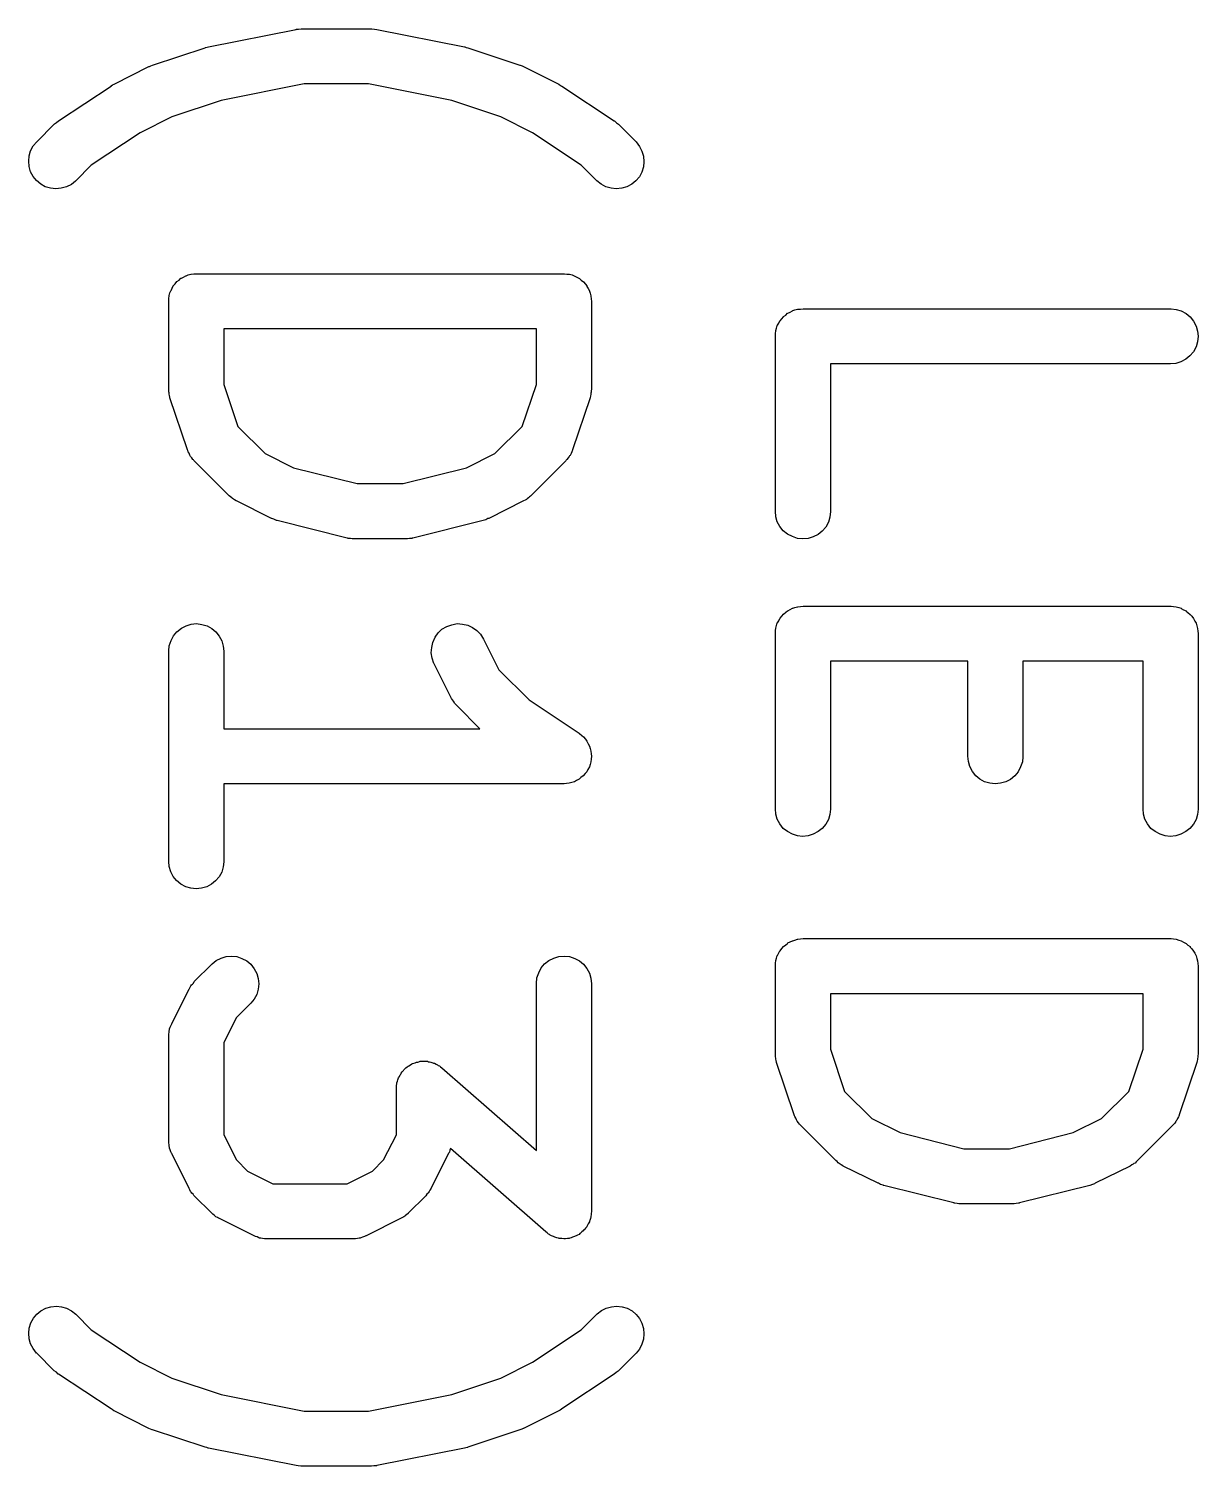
# Model space of a CAD drawing. Extents: x 100 to 142.1, y -108.7 to -91.2.
# Drawn here: x 109.267 to 112.448, y -104.706 to -100.794 of the extents above; entities that cross this region are included whole.
import ezdxf

# ---------------------------------------------------------------- set-up
doc = ezdxf.new("R2010")
doc.units = 0
doc.header["$MEASUREMENT"] = 0
doc.layers.add('BLACK', color=7, linetype='CONTINUOUS')

msp = doc.modelspace()

# ---------------------------------------------------------------- linework, layer by layer
at = {"layer": 'BLACK', "linetype": 'CONTINUOUS'}
for p, q in [((109.756, -100.843), (109.994, -100.796)), ((109.994, -100.796), (109.994, -100.795)), ((109.994, -100.795), (109.994, -100.795)), ((109.994, -100.795), (109.994, -100.795)), ((109.994, -100.795), (109.995, -100.795)), ((109.995, -100.795), (110.001, -100.795)), ((110.001, -100.795), (110.008, -100.794)), ((110.008, -100.794), (110.199, -100.794)), ((110.199, -100.794), (110.199, -100.794)), ((110.199, -100.794), (110.199, -100.794)), ((110.199, -100.794), (110.2, -100.794)), ((110.199, -100.794), (110.199, -100.794)), ((110.2, -100.794), (110.207, -100.795)), ((110.207, -100.795), (110.214, -100.796)), ((110.214, -100.796), (110.452, -100.843)), ((109.604, -100.893), (109.747, -100.846)), ((109.747, -100.846), (109.748, -100.845)), ((109.748, -100.845), (109.752, -100.844)), ((109.752, -100.844), (109.756, -100.843)), ((110.452, -100.843), (110.453, -100.843)), ((110.453, -100.843), (110.457, -100.845)), ((110.457, -100.845), (110.461, -100.846)), ((110.461, -100.846), (110.603, -100.893)), ((109.499, -100.945), (109.594, -100.897)), ((109.594, -100.897), (109.595, -100.897)), ((109.595, -100.897), (109.599, -100.895)), ((109.599, -100.895), (109.604, -100.893)), ((110.603, -100.893), (110.604, -100.893)), ((110.604, -100.893), (110.609, -100.895)), ((110.609, -100.895), (110.613, -100.897)), ((110.613, -100.897), (110.709, -100.945)), ((109.348, -101.045), (109.491, -100.95)), ((109.491, -100.949), (109.495, -100.947)), ((109.491, -100.95), (109.491, -100.949)), ((109.495, -100.947), (109.499, -100.945)), ((110.016, -100.944), (109.79, -100.989)), ((110.191, -100.944), (110.016, -100.944)), ((110.418, -100.989), (110.191, -100.944)), ((110.709, -100.945), (110.709, -100.945)), ((110.709, -100.945), (110.713, -100.948)), ((110.713, -100.948), (110.717, -100.95)), ((110.717, -100.95), (110.859, -101.045)), ((109.79, -100.989), (109.656, -101.034)), ((110.551, -101.034), (110.418, -100.989)), ((109.342, -101.049), (109.348, -101.045)), ((109.656, -101.034), (109.57, -101.077)), ((110.637, -101.077), (110.551, -101.034)), ((110.859, -101.045), (110.86, -101.045)), ((110.86, -101.045), (110.86, -101.045)), ((110.86, -101.045), (110.86, -101.045)), ((110.86, -101.045), (110.86, -101.045)), ((110.86, -101.045), (110.866, -101.05)), ((109.289, -101.102), (109.336, -101.054)), ((109.336, -101.054), (109.337, -101.053)), ((109.336, -101.054), (109.336, -101.054)), ((109.336, -101.054), (109.336, -101.054)), ((109.336, -101.054), (109.336, -101.054)), ((109.337, -101.053), (109.342, -101.049)), ((109.57, -101.077), (109.437, -101.165)), ((110.77, -101.165), (110.637, -101.077)), ((110.866, -101.05), (110.871, -101.054)), ((110.871, -101.054), (110.919, -101.102)), ((109.272, -101.126), (109.279, -101.113)), ((109.279, -101.113), (109.289, -101.102)), ((110.919, -101.102), (110.919, -101.102)), ((110.919, -101.102), (110.928, -101.114)), ((110.928, -101.114), (110.935, -101.127)), ((109.267, -101.154), (109.268, -101.14)), ((109.268, -101.169), (109.267, -101.154)), ((109.268, -101.14), (109.272, -101.126)), ((110.935, -101.127), (110.939, -101.141)), ((110.939, -101.141), (110.94, -101.156)), ((110.94, -101.156), (110.939, -101.17)), ((109.272, -101.183), (109.268, -101.169)), ((109.279, -101.196), (109.272, -101.183)), ((109.288, -101.207), (109.279, -101.196)), ((109.437, -101.165), (109.395, -101.208)), ((110.812, -101.208), (110.77, -101.165)), ((110.928, -101.197), (110.918, -101.208)), ((110.935, -101.184), (110.928, -101.197)), ((110.939, -101.17), (110.935, -101.184)), ((109.3, -101.217), (109.288, -101.207)), ((109.312, -101.224), (109.3, -101.217)), ((109.326, -101.228), (109.312, -101.224)), ((109.341, -101.23), (109.326, -101.228)), ((109.355, -101.228), (109.341, -101.23)), ((109.37, -101.224), (109.355, -101.228)), ((109.383, -101.218), (109.37, -101.224)), ((109.394, -101.209), (109.383, -101.218)), ((109.395, -101.208), (109.394, -101.209)), ((110.824, -101.217), (110.812, -101.208)), ((110.837, -101.224), (110.824, -101.217)), ((110.851, -101.228), (110.837, -101.224)), ((110.865, -101.23), (110.851, -101.228)), ((110.88, -101.228), (110.865, -101.23)), ((110.894, -101.224), (110.88, -101.228)), ((110.907, -101.217), (110.894, -101.224)), ((110.918, -101.208), (110.907, -101.217)), ((109.676, -101.478), (109.681, -101.473)), ((109.681, -101.473), (109.681, -101.473)), ((109.681, -101.473), (109.682, -101.473)), ((109.682, -101.473), (109.688, -101.47)), ((109.688, -101.47), (109.694, -101.466)), ((109.694, -101.466), (109.694, -101.466)), ((109.694, -101.466), (109.695, -101.466)), ((109.695, -101.466), (109.701, -101.464)), ((109.701, -101.464), (109.708, -101.462)), ((109.708, -101.462), (109.708, -101.462)), ((109.708, -101.462), (109.709, -101.462)), ((109.709, -101.462), (109.716, -101.461)), ((109.716, -101.461), (109.723, -101.461)), ((109.723, -101.461), (110.723, -101.461)), ((110.723, -101.461), (110.723, -101.461)), ((110.723, -101.461), (110.723, -101.461)), ((110.723, -101.461), (110.724, -101.461)), ((110.723, -101.461), (110.723, -101.461)), ((110.724, -101.461), (110.731, -101.462)), ((110.731, -101.462), (110.738, -101.462)), ((110.738, -101.462), (110.738, -101.462)), ((110.738, -101.462), (110.738, -101.462)), ((110.738, -101.462), (110.745, -101.464)), ((110.745, -101.464), (110.752, -101.467)), ((110.752, -101.467), (110.752, -101.467)), ((110.752, -101.467), (110.752, -101.467)), ((110.752, -101.467), (110.758, -101.47)), ((110.758, -101.47), (110.765, -101.474)), ((110.765, -101.474), (110.765, -101.474)), ((110.765, -101.474), (110.765, -101.474)), ((110.765, -101.474), (110.77, -101.478)), ((109.649, -101.52), (109.651, -101.513)), ((109.651, -101.513), (109.653, -101.507)), ((109.653, -101.507), (109.654, -101.506)), ((109.654, -101.506), (109.657, -101.5)), ((109.654, -101.506), (109.654, -101.506)), ((109.657, -101.5), (109.66, -101.494)), ((109.66, -101.494), (109.661, -101.494)), ((109.661, -101.493), (109.665, -101.488)), ((109.661, -101.494), (109.661, -101.493)), ((109.665, -101.488), (109.67, -101.482)), ((109.67, -101.482), (109.676, -101.478)), ((109.67, -101.482), (109.67, -101.482)), ((109.67, -101.482), (109.67, -101.482)), ((110.77, -101.478), (110.776, -101.483)), ((110.776, -101.483), (110.776, -101.483)), ((110.776, -101.483), (110.776, -101.483)), ((110.776, -101.483), (110.781, -101.489)), ((110.781, -101.489), (110.785, -101.494)), ((110.785, -101.494), (110.785, -101.494)), ((110.785, -101.494), (110.785, -101.495)), ((110.785, -101.495), (110.789, -101.501)), ((110.789, -101.501), (110.792, -101.507)), ((110.792, -101.507), (110.792, -101.507)), ((110.792, -101.507), (110.792, -101.508)), ((110.792, -101.508), (110.794, -101.514)), ((110.794, -101.514), (110.796, -101.521)), ((109.648, -101.528), (109.649, -101.521)), ((109.648, -101.535), (109.648, -101.528)), ((109.648, -101.536), (109.648, -101.535)), ((109.648, -101.535), (109.648, -101.535)), ((109.648, -101.535), (109.648, -101.535)), ((109.648, -101.535), (109.648, -101.535)), ((109.648, -101.774), (109.648, -101.536)), ((109.649, -101.521), (109.649, -101.52)), ((109.649, -101.52), (109.649, -101.52)), ((110.796, -101.521), (110.796, -101.521)), ((110.796, -101.521), (110.796, -101.522)), ((110.796, -101.522), (110.797, -101.529)), ((110.797, -101.529), (110.798, -101.536)), ((110.798, -101.536), (110.798, -101.774)), ((111.307, -101.595), (111.31, -101.589)), ((111.31, -101.589), (111.311, -101.589)), ((111.311, -101.589), (111.315, -101.583)), ((111.311, -101.589), (111.311, -101.589)), ((111.315, -101.583), (111.32, -101.578)), ((111.32, -101.577), (111.326, -101.573)), ((111.32, -101.578), (111.32, -101.577)), ((111.32, -101.578), (111.32, -101.578)), ((111.326, -101.573), (111.331, -101.568)), ((111.331, -101.568), (111.331, -101.568)), ((111.331, -101.568), (111.332, -101.568)), ((111.332, -101.568), (111.338, -101.565)), ((111.338, -101.565), (111.344, -101.562)), ((111.344, -101.562), (111.345, -101.561)), ((111.344, -101.562), (111.344, -101.562)), ((111.345, -101.561), (111.351, -101.559)), ((111.351, -101.559), (111.358, -101.557)), ((111.358, -101.557), (111.358, -101.557)), ((111.358, -101.557), (111.359, -101.557)), ((111.359, -101.557), (111.366, -101.557)), ((111.366, -101.557), (111.373, -101.556)), ((111.373, -101.556), (112.373, -101.556)), ((112.373, -101.556), (112.374, -101.556)), ((112.374, -101.556), (112.388, -101.558)), ((112.388, -101.558), (112.402, -101.562)), ((112.402, -101.562), (112.415, -101.569)), ((112.415, -101.569), (112.426, -101.578)), ((112.426, -101.578), (112.435, -101.59)), ((112.435, -101.59), (112.442, -101.603)), ((109.798, -101.611), (109.798, -101.762)), ((110.648, -101.611), (109.798, -101.611)), ((110.648, -101.762), (110.648, -101.611)), ((111.298, -101.623), (111.299, -101.616)), ((111.298, -101.63), (111.298, -101.623)), ((111.298, -101.631), (111.298, -101.63)), ((111.298, -101.63), (111.298, -101.63)), ((111.298, -101.63), (111.298, -101.63)), ((111.298, -101.63), (111.298, -101.63)), ((111.298, -102.107), (111.298, -101.631)), ((111.299, -101.615), (111.301, -101.609)), ((111.299, -101.616), (111.299, -101.615)), ((111.299, -101.616), (111.299, -101.616)), ((111.301, -101.609), (111.303, -101.602)), ((111.303, -101.602), (111.304, -101.602)), ((111.304, -101.601), (111.307, -101.595)), ((111.304, -101.602), (111.304, -101.601)), ((112.442, -101.603), (112.446, -101.617)), ((112.446, -101.617), (112.448, -101.631)), ((112.448, -101.631), (112.446, -101.646)), ((112.442, -101.66), (112.435, -101.673)), ((112.446, -101.646), (112.442, -101.66)), ((112.373, -101.706), (111.448, -101.706)), ((111.448, -101.706), (111.448, -102.107)), ((112.387, -101.705), (112.373, -101.706)), ((112.401, -101.7), (112.387, -101.705)), ((112.414, -101.693), (112.401, -101.7)), ((112.425, -101.684), (112.414, -101.693)), ((112.435, -101.673), (112.425, -101.684)), ((109.648, -101.778), (109.648, -101.774)), ((109.648, -101.782), (109.648, -101.778)), ((109.649, -101.785), (109.648, -101.782)), ((109.649, -101.788), (109.649, -101.785)), ((109.65, -101.792), (109.649, -101.788)), ((109.798, -101.762), (109.836, -101.876)), ((110.609, -101.876), (110.648, -101.762)), ((110.796, -101.789), (110.795, -101.793)), ((110.797, -101.783), (110.796, -101.786)), ((110.796, -101.786), (110.796, -101.789)), ((110.798, -101.775), (110.797, -101.779)), ((110.797, -101.779), (110.797, -101.783)), ((110.798, -101.774), (110.798, -101.775)), ((109.651, -101.797), (109.65, -101.792)), ((109.651, -101.798), (109.651, -101.797)), ((109.699, -101.94), (109.651, -101.798)), ((110.794, -101.798), (110.746, -101.94)), ((110.795, -101.793), (110.794, -101.798)), ((109.836, -101.876), (109.91, -101.95)), ((110.535, -101.95), (110.609, -101.876)), ((109.7, -101.942), (109.699, -101.94)), ((109.701, -101.945), (109.7, -101.942)), ((109.703, -101.949), (109.701, -101.945)), ((110.744, -101.945), (110.742, -101.95)), ((110.745, -101.943), (110.744, -101.945)), ((110.746, -101.941), (110.745, -101.943)), ((110.746, -101.94), (110.746, -101.941)), ((109.705, -101.954), (109.703, -101.949)), ((109.706, -101.956), (109.705, -101.954)), ((109.707, -101.958), (109.706, -101.956)), ((109.711, -101.962), (109.707, -101.958)), ((109.713, -101.966), (109.711, -101.962)), ((109.715, -101.967), (109.713, -101.966)), ((109.716, -101.969), (109.715, -101.967)), ((109.717, -101.97), (109.716, -101.969)), ((109.812, -102.065), (109.717, -101.97)), ((109.91, -101.95), (109.987, -101.989)), ((110.458, -101.989), (110.535, -101.95)), ((110.728, -101.97), (110.633, -102.065)), ((110.729, -101.968), (110.728, -101.97)), ((110.731, -101.966), (110.729, -101.968)), ((110.734, -101.962), (110.731, -101.966)), ((110.737, -101.958), (110.734, -101.962)), ((110.738, -101.956), (110.737, -101.958)), ((110.74, -101.955), (110.738, -101.956)), ((110.742, -101.95), (110.74, -101.955)), ((109.987, -101.989), (110.16, -102.032)), ((110.285, -102.032), (110.458, -101.989)), ((110.16, -102.032), (110.285, -102.032)), ((109.816, -102.068), (109.812, -102.065)), ((109.819, -102.071), (109.816, -102.068)), ((109.821, -102.072), (109.819, -102.071)), ((109.824, -102.074), (109.821, -102.072)), ((109.827, -102.076), (109.824, -102.074)), ((109.831, -102.079), (109.827, -102.076)), ((109.832, -102.079), (109.831, -102.079)), ((109.927, -102.127), (109.832, -102.079)), ((110.613, -102.079), (110.518, -102.127)), ((110.617, -102.077), (110.613, -102.079)), ((110.621, -102.075), (110.617, -102.077)), ((110.623, -102.073), (110.621, -102.075)), ((110.626, -102.071), (110.623, -102.073)), ((110.629, -102.068), (110.626, -102.071)), ((110.632, -102.066), (110.629, -102.068)), ((110.633, -102.065), (110.632, -102.066)), ((109.928, -102.127), (109.927, -102.127)), ((109.927, -102.127), (109.927, -102.127)), ((109.934, -102.129), (109.928, -102.127)), ((109.941, -102.132), (109.934, -102.129)), ((109.942, -102.132), (109.941, -102.132)), ((109.941, -102.132), (109.941, -102.132)), ((109.943, -102.132), (109.942, -102.132)), ((110.133, -102.18), (109.943, -102.132)), ((110.503, -102.132), (110.312, -102.18)), ((110.51, -102.13), (110.503, -102.132)), ((110.503, -102.132), (110.503, -102.132)), ((110.503, -102.132), (110.503, -102.132)), ((110.516, -102.127), (110.51, -102.13)), ((110.517, -102.127), (110.516, -102.127)), ((110.518, -102.127), (110.517, -102.127)), ((110.517, -102.127), (110.517, -102.127)), ((111.299, -102.122), (111.298, -102.107)), ((111.303, -102.136), (111.299, -102.122)), ((111.31, -102.149), (111.303, -102.136)), ((111.442, -102.137), (111.435, -102.15)), ((111.446, -102.123), (111.442, -102.137)), ((111.448, -102.108), (111.446, -102.123)), ((111.448, -102.107), (111.448, -102.108)), ((110.134, -102.18), (110.133, -102.18)), ((110.136, -102.181), (110.134, -102.18)), ((110.142, -102.181), (110.136, -102.181)), ((110.147, -102.182), (110.142, -102.181)), ((110.303, -102.181), (110.297, -102.182)), ((110.309, -102.181), (110.303, -102.181)), ((110.31, -102.18), (110.309, -102.181)), ((110.311, -102.18), (110.31, -102.18)), ((110.312, -102.18), (110.311, -102.18)), ((111.319, -102.16), (111.31, -102.149)), ((111.331, -102.169), (111.319, -102.16)), ((111.344, -102.176), (111.331, -102.169)), ((111.358, -102.181), (111.344, -102.176)), ((111.372, -102.182), (111.358, -102.181)), ((111.387, -102.181), (111.372, -102.182)), ((111.401, -102.177), (111.387, -102.181)), ((111.414, -102.17), (111.401, -102.177)), ((111.425, -102.161), (111.414, -102.17)), ((111.435, -102.15), (111.425, -102.161)), ((110.149, -102.182), (110.147, -102.182)), ((110.15, -102.182), (110.149, -102.182)), ((110.151, -102.182), (110.15, -102.182)), ((110.294, -102.182), (110.151, -102.182)), ((110.295, -102.182), (110.294, -102.182)), ((110.297, -102.182), (110.295, -102.182)), ((111.332, -102.378), (111.338, -102.374)), ((111.338, -102.374), (111.344, -102.371)), ((111.344, -102.371), (111.344, -102.371)), ((111.344, -102.371), (111.345, -102.371)), ((111.345, -102.371), (111.351, -102.369)), ((111.351, -102.369), (111.358, -102.367)), ((111.358, -102.367), (111.358, -102.367)), ((111.358, -102.367), (111.359, -102.367)), ((111.359, -102.367), (111.366, -102.366)), ((111.366, -102.366), (111.373, -102.365)), ((111.373, -102.365), (112.373, -102.365)), ((112.373, -102.365), (112.373, -102.365)), ((112.373, -102.365), (112.373, -102.365)), ((112.373, -102.365), (112.374, -102.365)), ((112.373, -102.365), (112.373, -102.365)), ((112.374, -102.365), (112.381, -102.366)), ((112.381, -102.366), (112.388, -102.367)), ((112.388, -102.367), (112.388, -102.367)), ((112.388, -102.367), (112.388, -102.367)), ((112.388, -102.367), (112.395, -102.369)), ((112.395, -102.369), (112.402, -102.371)), ((112.402, -102.371), (112.402, -102.371)), ((112.402, -102.371), (112.402, -102.372)), ((112.402, -102.372), (112.408, -102.375)), ((112.408, -102.375), (112.415, -102.378)), ((109.695, -102.419), (109.709, -102.414)), ((109.709, -102.414), (109.723, -102.413)), ((109.723, -102.413), (109.738, -102.415)), ((109.738, -102.415), (109.752, -102.419)), ((110.404, -102.421), (110.418, -102.416)), ((110.418, -102.416), (110.432, -102.413)), ((110.432, -102.413), (110.447, -102.414)), ((110.447, -102.414), (110.461, -102.417)), ((111.301, -102.418), (111.303, -102.411)), ((111.303, -102.411), (111.304, -102.411)), ((111.304, -102.411), (111.307, -102.405)), ((111.304, -102.411), (111.304, -102.411)), ((111.307, -102.405), (111.31, -102.399)), ((111.31, -102.399), (111.311, -102.398)), ((111.311, -102.398), (111.315, -102.393)), ((111.311, -102.398), (111.311, -102.398)), ((111.315, -102.393), (111.32, -102.387)), ((111.32, -102.387), (111.326, -102.382)), ((111.32, -102.387), (111.32, -102.387)), ((111.32, -102.387), (111.32, -102.387)), ((111.326, -102.382), (111.331, -102.378)), ((111.331, -102.378), (111.331, -102.378)), ((111.331, -102.378), (111.332, -102.378)), ((112.415, -102.378), (112.415, -102.378)), ((112.415, -102.378), (112.415, -102.379)), ((112.415, -102.379), (112.42, -102.383)), ((112.42, -102.383), (112.426, -102.388)), ((112.426, -102.388), (112.426, -102.388)), ((112.426, -102.388), (112.426, -102.388)), ((112.426, -102.388), (112.431, -102.393)), ((112.431, -102.393), (112.435, -102.399)), ((112.435, -102.399), (112.435, -102.399)), ((112.435, -102.399), (112.435, -102.399)), ((112.435, -102.399), (112.439, -102.406)), ((112.439, -102.406), (112.442, -102.412)), ((112.442, -102.412), (112.442, -102.412)), ((112.442, -102.412), (112.442, -102.412)), ((112.442, -102.412), (112.444, -102.419)), ((109.654, -102.459), (109.661, -102.446)), ((109.661, -102.446), (109.67, -102.435)), ((109.67, -102.435), (109.682, -102.425)), ((109.682, -102.425), (109.695, -102.419)), ((109.752, -102.419), (109.765, -102.426)), ((109.765, -102.426), (109.776, -102.435)), ((109.776, -102.435), (109.785, -102.447)), ((109.785, -102.447), (109.792, -102.46)), ((110.366, -102.464), (110.372, -102.45)), ((110.372, -102.45), (110.381, -102.438)), ((110.381, -102.438), (110.391, -102.428)), ((110.391, -102.428), (110.404, -102.421)), ((110.461, -102.417), (110.474, -102.423)), ((110.474, -102.423), (110.486, -102.432)), ((110.486, -102.432), (110.496, -102.442)), ((110.496, -102.442), (110.504, -102.455)), ((110.504, -102.455), (110.546, -102.539)), ((111.298, -102.432), (111.299, -102.425)), ((111.298, -102.439), (111.298, -102.432)), ((111.298, -102.44), (111.298, -102.439)), ((111.298, -102.917), (111.298, -102.44)), ((111.298, -102.44), (111.298, -102.44)), ((111.298, -102.44), (111.298, -102.44)), ((111.298, -102.44), (111.298, -102.44)), ((111.299, -102.425), (111.301, -102.418)), ((111.299, -102.425), (111.299, -102.425)), ((111.299, -102.425), (111.299, -102.425)), ((112.444, -102.419), (112.446, -102.426)), ((112.446, -102.426), (112.446, -102.426)), ((112.446, -102.426), (112.446, -102.426)), ((112.446, -102.426), (112.447, -102.433)), ((112.447, -102.433), (112.448, -102.44)), ((112.448, -102.44), (112.448, -102.917)), ((109.648, -102.487), (109.649, -102.473)), ((109.648, -102.488), (109.648, -102.487)), ((109.648, -103.06), (109.648, -102.488)), ((109.649, -102.473), (109.654, -102.459)), ((109.792, -102.46), (109.796, -102.474)), ((109.796, -102.474), (109.798, -102.488)), ((109.798, -102.488), (109.798, -102.699)), ((110.362, -102.492), (110.363, -102.478)), ((110.364, -102.507), (110.362, -102.492)), ((110.363, -102.478), (110.366, -102.464)), ((110.369, -102.521), (110.364, -102.507)), ((110.37, -102.522), (110.369, -102.521)), ((110.417, -102.617), (110.37, -102.522)), ((111.821, -102.515), (111.448, -102.515)), ((111.448, -102.515), (111.448, -102.917)), ((111.821, -102.774), (111.821, -102.515)), ((112.298, -102.515), (111.971, -102.515)), ((111.971, -102.515), (111.971, -102.774)), ((112.298, -102.917), (112.298, -102.515)), ((110.546, -102.539), (110.628, -102.62)), ((110.42, -102.62), (110.417, -102.617)), ((110.422, -102.624), (110.42, -102.62)), ((110.424, -102.627), (110.422, -102.624)), ((110.425, -102.629), (110.424, -102.627)), ((110.428, -102.632), (110.425, -102.629)), ((110.431, -102.636), (110.428, -102.632)), ((110.494, -102.699), (110.431, -102.636)), ((110.431, -102.636), (110.431, -102.636)), ((110.628, -102.62), (110.764, -102.711)), ((109.798, -102.699), (110.494, -102.699)), ((110.764, -102.711), (110.765, -102.712)), ((110.765, -102.712), (110.765, -102.712)), ((110.765, -102.712), (110.765, -102.712)), ((110.765, -102.712), (110.765, -102.712)), ((110.765, -102.712), (110.771, -102.717)), ((110.771, -102.717), (110.776, -102.721)), ((110.776, -102.721), (110.776, -102.721)), ((110.776, -102.721), (110.776, -102.721)), ((110.776, -102.721), (110.781, -102.727)), ((110.781, -102.727), (110.785, -102.733)), ((110.785, -102.733), (110.785, -102.733)), ((110.785, -102.733), (110.785, -102.733)), ((110.785, -102.733), (110.789, -102.74)), ((110.789, -102.74), (110.792, -102.746)), ((110.792, -102.746), (110.792, -102.746)), ((110.792, -102.746), (110.792, -102.746)), ((110.792, -102.746), (110.794, -102.753)), ((110.794, -102.753), (110.796, -102.76)), ((110.796, -102.76), (110.796, -102.76)), ((110.796, -102.76), (110.796, -102.76)), ((110.796, -102.76), (110.797, -102.767)), ((110.797, -102.767), (110.798, -102.774)), ((110.792, -102.803), (110.788, -102.81)), ((110.794, -102.796), (110.792, -102.803)), ((110.792, -102.803), (110.792, -102.803)), ((110.792, -102.803), (110.792, -102.803)), ((110.796, -102.789), (110.794, -102.796)), ((110.797, -102.782), (110.796, -102.789)), ((110.796, -102.789), (110.796, -102.789)), ((110.796, -102.789), (110.796, -102.789)), ((110.798, -102.774), (110.797, -102.782)), ((110.798, -102.774), (110.798, -102.774)), ((110.798, -102.774), (110.798, -102.774)), ((111.823, -102.788), (111.821, -102.774)), ((111.827, -102.802), (111.823, -102.788)), ((111.834, -102.815), (111.827, -102.802)), ((111.965, -102.803), (111.958, -102.816)), ((111.97, -102.789), (111.965, -102.803)), ((111.971, -102.775), (111.97, -102.789)), ((111.971, -102.774), (111.971, -102.775)), ((110.744, -102.845), (110.737, -102.847)), ((110.751, -102.843), (110.744, -102.845)), ((110.757, -102.84), (110.751, -102.843)), ((110.751, -102.843), (110.751, -102.843)), ((110.751, -102.843), (110.751, -102.843)), ((110.764, -102.836), (110.757, -102.84)), ((110.769, -102.832), (110.764, -102.836)), ((110.764, -102.836), (110.764, -102.836)), ((110.764, -102.836), (110.764, -102.836)), ((110.775, -102.827), (110.769, -102.832)), ((110.78, -102.821), (110.775, -102.827)), ((110.775, -102.827), (110.775, -102.827)), ((110.775, -102.827), (110.775, -102.827)), ((110.785, -102.816), (110.78, -102.821)), ((110.788, -102.81), (110.785, -102.816)), ((110.785, -102.816), (110.785, -102.816)), ((110.785, -102.816), (110.785, -102.816)), ((111.843, -102.827), (111.834, -102.815)), ((111.854, -102.836), (111.843, -102.827)), ((111.867, -102.843), (111.854, -102.836)), ((111.881, -102.847), (111.867, -102.843)), ((111.925, -102.843), (111.91, -102.847)), ((111.937, -102.837), (111.925, -102.843)), ((111.949, -102.827), (111.937, -102.837)), ((111.958, -102.816), (111.949, -102.827)), ((110.723, -102.849), (109.798, -102.849)), ((109.798, -102.849), (109.798, -103.06)), ((110.73, -102.848), (110.723, -102.849)), ((110.737, -102.847), (110.73, -102.848)), ((110.737, -102.847), (110.737, -102.847)), ((110.737, -102.847), (110.737, -102.847)), ((111.896, -102.849), (111.881, -102.847)), ((111.91, -102.847), (111.896, -102.849)), ((111.299, -102.931), (111.298, -102.917)), ((111.448, -102.918), (111.446, -102.932)), ((111.448, -102.917), (111.448, -102.918)), ((112.299, -102.931), (112.298, -102.917)), ((112.448, -102.918), (112.446, -102.932)), ((112.448, -102.917), (112.448, -102.918)), ((111.303, -102.945), (111.299, -102.931)), ((111.31, -102.958), (111.303, -102.945)), ((111.319, -102.97), (111.31, -102.958)), ((111.435, -102.959), (111.425, -102.97)), ((111.442, -102.946), (111.435, -102.959)), ((111.446, -102.932), (111.442, -102.946)), ((112.303, -102.945), (112.299, -102.931)), ((112.31, -102.958), (112.303, -102.945)), ((112.319, -102.97), (112.31, -102.958)), ((112.435, -102.959), (112.425, -102.97)), ((112.442, -102.946), (112.435, -102.959)), ((112.446, -102.932), (112.442, -102.946)), ((111.331, -102.979), (111.319, -102.97)), ((111.344, -102.986), (111.331, -102.979)), ((111.358, -102.99), (111.344, -102.986)), ((111.372, -102.992), (111.358, -102.99)), ((111.387, -102.99), (111.372, -102.992)), ((111.401, -102.986), (111.387, -102.99)), ((111.414, -102.979), (111.401, -102.986)), ((111.425, -102.97), (111.414, -102.979)), ((112.331, -102.979), (112.319, -102.97)), ((112.344, -102.986), (112.331, -102.979)), ((112.358, -102.99), (112.344, -102.986)), ((112.372, -102.992), (112.358, -102.99)), ((112.387, -102.99), (112.372, -102.992)), ((112.401, -102.986), (112.387, -102.99)), ((112.414, -102.979), (112.401, -102.986)), ((112.425, -102.97), (112.414, -102.979)), ((109.649, -103.074), (109.648, -103.06)), ((109.653, -103.088), (109.649, -103.074)), ((109.796, -103.075), (109.792, -103.089)), ((109.798, -103.061), (109.796, -103.075)), ((109.798, -103.06), (109.798, -103.061)), ((109.66, -103.101), (109.653, -103.088)), ((109.669, -103.112), (109.66, -103.101)), ((109.681, -103.122), (109.669, -103.112)), ((109.775, -103.113), (109.764, -103.122)), ((109.785, -103.102), (109.775, -103.113)), ((109.792, -103.089), (109.785, -103.102)), ((109.694, -103.129), (109.681, -103.122)), ((109.708, -103.133), (109.694, -103.129)), ((109.722, -103.135), (109.708, -103.133)), ((109.737, -103.133), (109.722, -103.135)), ((109.751, -103.129), (109.737, -103.133)), ((109.764, -103.122), (109.751, -103.129)), ((111.338, -103.279), (111.344, -103.276)), ((111.344, -103.276), (111.344, -103.276)), ((111.344, -103.276), (111.345, -103.276)), ((111.345, -103.276), (111.351, -103.274)), ((111.351, -103.274), (111.358, -103.272)), ((111.358, -103.272), (111.358, -103.272)), ((111.358, -103.272), (111.359, -103.272)), ((111.359, -103.272), (111.366, -103.271)), ((111.366, -103.271), (111.373, -103.27)), ((111.373, -103.27), (112.373, -103.27)), ((112.373, -103.27), (112.373, -103.27)), ((112.373, -103.27), (112.373, -103.27)), ((112.373, -103.27), (112.374, -103.27)), ((112.373, -103.27), (112.373, -103.27)), ((112.374, -103.27), (112.381, -103.271)), ((112.381, -103.271), (112.388, -103.272)), ((112.388, -103.272), (112.388, -103.272)), ((112.388, -103.272), (112.388, -103.272)), ((112.388, -103.272), (112.395, -103.274)), ((112.395, -103.274), (112.402, -103.276)), ((112.402, -103.276), (112.402, -103.276)), ((112.402, -103.276), (112.402, -103.276)), ((112.402, -103.276), (112.408, -103.28)), ((111.304, -103.316), (111.307, -103.309)), ((111.307, -103.309), (111.31, -103.303)), ((111.31, -103.303), (111.311, -103.303)), ((111.311, -103.303), (111.315, -103.297)), ((111.311, -103.303), (111.311, -103.303)), ((111.315, -103.297), (111.32, -103.292)), ((111.32, -103.292), (111.326, -103.287)), ((111.32, -103.292), (111.32, -103.292)), ((111.32, -103.292), (111.32, -103.292)), ((111.326, -103.287), (111.331, -103.283)), ((111.331, -103.283), (111.332, -103.282)), ((111.331, -103.283), (111.331, -103.283)), ((111.332, -103.282), (111.338, -103.279)), ((112.408, -103.28), (112.415, -103.283)), ((112.415, -103.283), (112.415, -103.283)), ((112.415, -103.283), (112.415, -103.283)), ((112.415, -103.283), (112.42, -103.288)), ((112.42, -103.288), (112.426, -103.292)), ((112.426, -103.292), (112.426, -103.293)), ((112.426, -103.293), (112.426, -103.293)), ((112.426, -103.293), (112.431, -103.298)), ((112.431, -103.298), (112.435, -103.304)), ((112.435, -103.304), (112.435, -103.304)), ((112.435, -103.304), (112.435, -103.304)), ((112.435, -103.304), (112.439, -103.31)), ((112.439, -103.31), (112.442, -103.317)), ((109.717, -103.387), (109.765, -103.34)), ((109.765, -103.34), (109.766, -103.339)), ((109.766, -103.339), (109.777, -103.33)), ((109.777, -103.33), (109.79, -103.323)), ((109.79, -103.323), (109.804, -103.319)), ((109.804, -103.319), (109.819, -103.318)), ((109.819, -103.318), (109.833, -103.319)), ((109.833, -103.319), (109.847, -103.324)), ((109.847, -103.324), (109.86, -103.331)), ((109.86, -103.331), (109.871, -103.34)), ((109.871, -103.34), (109.88, -103.352)), ((109.88, -103.352), (109.887, -103.365)), ((110.654, -103.363), (110.661, -103.35)), ((110.661, -103.35), (110.67, -103.339)), ((110.67, -103.339), (110.682, -103.33)), ((110.682, -103.33), (110.695, -103.323)), ((110.695, -103.323), (110.709, -103.319)), ((110.709, -103.319), (110.723, -103.318)), ((110.723, -103.318), (110.738, -103.319)), ((110.738, -103.319), (110.752, -103.324)), ((110.752, -103.324), (110.765, -103.331)), ((110.765, -103.331), (110.776, -103.34)), ((110.776, -103.34), (110.785, -103.351)), ((110.785, -103.351), (110.792, -103.364)), ((111.298, -103.337), (111.299, -103.33)), ((111.298, -103.344), (111.298, -103.337)), ((111.298, -103.345), (111.298, -103.344)), ((111.298, -103.583), (111.298, -103.345)), ((111.298, -103.345), (111.298, -103.345)), ((111.298, -103.345), (111.298, -103.345)), ((111.298, -103.345), (111.298, -103.345)), ((111.299, -103.33), (111.301, -103.323)), ((111.299, -103.33), (111.299, -103.33)), ((111.299, -103.33), (111.299, -103.33)), ((111.301, -103.323), (111.303, -103.316)), ((111.303, -103.316), (111.304, -103.316)), ((111.304, -103.316), (111.304, -103.316)), ((112.442, -103.317), (112.442, -103.317)), ((112.442, -103.317), (112.442, -103.317)), ((112.442, -103.317), (112.444, -103.324)), ((112.444, -103.324), (112.446, -103.331)), ((112.446, -103.331), (112.446, -103.331)), ((112.446, -103.331), (112.446, -103.331)), ((112.446, -103.331), (112.447, -103.338)), ((112.447, -103.338), (112.448, -103.345)), ((112.448, -103.345), (112.448, -103.583)), ((109.71, -103.396), (109.712, -103.394)), ((109.712, -103.394), (109.715, -103.391)), ((109.715, -103.391), (109.717, -103.387)), ((109.887, -103.365), (109.891, -103.379)), ((109.891, -103.379), (109.893, -103.393)), ((109.893, -103.393), (109.891, -103.408)), ((110.648, -103.392), (110.649, -103.377)), ((110.648, -103.393), (110.648, -103.392)), ((110.648, -103.847), (110.648, -103.393)), ((110.649, -103.377), (110.654, -103.363)), ((110.792, -103.364), (110.796, -103.378)), ((110.796, -103.378), (110.798, -103.393)), ((110.798, -103.393), (110.798, -104.012)), ((109.656, -103.502), (109.703, -103.407)), ((109.703, -103.407), (109.704, -103.406)), ((109.704, -103.406), (109.706, -103.402)), ((109.706, -103.402), (109.708, -103.399)), ((109.708, -103.399), (109.71, -103.396)), ((109.887, -103.422), (109.88, -103.435)), ((109.891, -103.408), (109.887, -103.422)), ((111.448, -103.42), (111.448, -103.571)), ((112.298, -103.42), (111.448, -103.42)), ((112.298, -103.571), (112.298, -103.42)), ((109.871, -103.446), (109.832, -103.485)), ((109.88, -103.435), (109.871, -103.446)), ((109.65, -103.516), (109.652, -103.511)), ((109.652, -103.511), (109.654, -103.506)), ((109.654, -103.506), (109.655, -103.504)), ((109.655, -103.504), (109.656, -103.502)), ((109.832, -103.485), (109.798, -103.553)), ((109.648, -103.53), (109.649, -103.525)), ((109.648, -103.532), (109.648, -103.53)), ((109.648, -103.535), (109.648, -103.532)), ((109.648, -103.536), (109.648, -103.535)), ((109.648, -103.821), (109.648, -103.536)), ((109.649, -103.52), (109.65, -103.518)), ((109.649, -103.525), (109.649, -103.52)), ((109.65, -103.518), (109.65, -103.516)), ((109.798, -103.553), (109.798, -103.804)), ((111.298, -103.588), (111.298, -103.583)), ((111.298, -103.592), (111.298, -103.588)), ((111.448, -103.571), (111.486, -103.686)), ((112.259, -103.686), (112.298, -103.571)), ((112.448, -103.584), (112.447, -103.589)), ((112.447, -103.589), (112.447, -103.593)), ((112.448, -103.583), (112.448, -103.584)), ((110.286, -103.629), (110.287, -103.627)), ((110.287, -103.627), (110.289, -103.625)), ((110.289, -103.625), (110.293, -103.622)), ((110.293, -103.622), (110.296, -103.619)), ((110.296, -103.619), (110.299, -103.617)), ((110.299, -103.617), (110.301, -103.616)), ((110.301, -103.616), (110.305, -103.614)), ((110.305, -103.614), (110.309, -103.611)), ((110.309, -103.611), (110.311, -103.61)), ((110.311, -103.61), (110.314, -103.609)), ((110.314, -103.609), (110.318, -103.608)), ((110.318, -103.608), (110.322, -103.606)), ((110.322, -103.606), (110.325, -103.606)), ((110.325, -103.606), (110.328, -103.605)), ((110.328, -103.605), (110.332, -103.604)), ((110.332, -103.604), (110.337, -103.604)), ((110.337, -103.604), (110.34, -103.604)), ((110.34, -103.604), (110.342, -103.604)), ((110.342, -103.604), (110.347, -103.604)), ((110.347, -103.604), (110.352, -103.604)), ((110.352, -103.604), (110.354, -103.605)), ((110.354, -103.605), (110.357, -103.605)), ((110.357, -103.605), (110.361, -103.606)), ((110.361, -103.606), (110.366, -103.608)), ((110.366, -103.608), (110.368, -103.609)), ((110.368, -103.609), (110.371, -103.609)), ((110.371, -103.609), (110.375, -103.612)), ((110.375, -103.612), (110.379, -103.614)), ((110.379, -103.614), (110.381, -103.615)), ((110.381, -103.615), (110.384, -103.616)), ((110.384, -103.616), (110.387, -103.619)), ((110.387, -103.619), (110.391, -103.622)), ((110.391, -103.622), (110.648, -103.847)), ((111.299, -103.595), (111.298, -103.592)), ((111.299, -103.598), (111.299, -103.595)), ((111.3, -103.602), (111.299, -103.598)), ((111.301, -103.606), (111.3, -103.602)), ((111.301, -103.607), (111.301, -103.606)), ((111.349, -103.75), (111.301, -103.607)), ((112.444, -103.607), (112.396, -103.75)), ((112.445, -103.603), (112.444, -103.607)), ((112.446, -103.599), (112.445, -103.603)), ((112.447, -103.593), (112.446, -103.596)), ((112.446, -103.596), (112.446, -103.599)), ((110.267, -103.668), (110.268, -103.666)), ((110.267, -103.673), (110.267, -103.668)), ((110.268, -103.663), (110.27, -103.658)), ((110.268, -103.666), (110.268, -103.663)), ((110.27, -103.658), (110.271, -103.654)), ((110.271, -103.654), (110.272, -103.652)), ((110.272, -103.652), (110.273, -103.649)), ((110.273, -103.649), (110.275, -103.645)), ((110.275, -103.645), (110.277, -103.641)), ((110.277, -103.641), (110.279, -103.639)), ((110.279, -103.639), (110.28, -103.636)), ((110.28, -103.636), (110.283, -103.633)), ((110.283, -103.633), (110.286, -103.629)), ((110.267, -103.678), (110.267, -103.673)), ((110.267, -103.679), (110.267, -103.678)), ((110.267, -103.804), (110.267, -103.679)), ((111.486, -103.686), (111.56, -103.76)), ((112.185, -103.76), (112.259, -103.686)), ((111.35, -103.752), (111.349, -103.75)), ((111.351, -103.754), (111.35, -103.752)), ((111.353, -103.759), (111.351, -103.754)), ((111.355, -103.763), (111.353, -103.759)), ((111.356, -103.765), (111.355, -103.763)), ((111.357, -103.767), (111.356, -103.765)), ((111.361, -103.771), (111.357, -103.767)), ((111.363, -103.775), (111.361, -103.771)), ((111.365, -103.777), (111.363, -103.775)), ((111.366, -103.778), (111.365, -103.777)), ((111.367, -103.779), (111.366, -103.778)), ((111.462, -103.874), (111.367, -103.779)), ((111.56, -103.76), (111.637, -103.798)), ((112.108, -103.798), (112.185, -103.76)), ((112.378, -103.779), (112.283, -103.874)), ((112.379, -103.778), (112.378, -103.779)), ((112.381, -103.776), (112.379, -103.778)), ((112.384, -103.772), (112.381, -103.776)), ((112.387, -103.768), (112.384, -103.772)), ((112.388, -103.766), (112.387, -103.768)), ((112.39, -103.764), (112.388, -103.766)), ((112.392, -103.76), (112.39, -103.764)), ((112.394, -103.755), (112.392, -103.76)), ((112.395, -103.753), (112.394, -103.755)), ((112.396, -103.751), (112.395, -103.753)), ((112.396, -103.75), (112.396, -103.751)), ((109.648, -103.824), (109.648, -103.821)), ((109.648, -103.826), (109.648, -103.824)), ((109.798, -103.804), (109.832, -103.872)), ((110.232, -103.872), (110.267, -103.804)), ((111.637, -103.798), (111.81, -103.842)), ((111.935, -103.842), (112.108, -103.798)), ((109.649, -103.831), (109.648, -103.826)), ((109.649, -103.836), (109.649, -103.831)), ((109.65, -103.838), (109.649, -103.836)), ((109.65, -103.84), (109.65, -103.838)), ((109.652, -103.845), (109.65, -103.84)), ((109.653, -103.85), (109.652, -103.845)), ((109.654, -103.852), (109.653, -103.85)), ((109.655, -103.854), (109.654, -103.852)), ((109.656, -103.855), (109.655, -103.854)), ((109.703, -103.95), (109.656, -103.855)), ((110.409, -103.855), (110.361, -103.95)), ((110.41, -103.853), (110.409, -103.855)), ((110.411, -103.851), (110.41, -103.853)), ((110.412, -103.846), (110.411, -103.851)), ((110.414, -103.841), (110.412, -103.846)), ((110.673, -104.068), (110.414, -103.841)), ((111.81, -103.842), (111.935, -103.842)), ((109.832, -103.872), (109.862, -103.903)), ((110.202, -103.903), (110.232, -103.872)), ((111.466, -103.877), (111.462, -103.874)), ((111.469, -103.88), (111.466, -103.877)), ((111.471, -103.882), (111.469, -103.88)), ((111.474, -103.884), (111.471, -103.882)), ((111.477, -103.886), (111.474, -103.884)), ((111.481, -103.888), (111.477, -103.886)), ((111.482, -103.889), (111.481, -103.888)), ((111.577, -103.936), (111.482, -103.889)), ((112.263, -103.889), (112.168, -103.936)), ((112.267, -103.886), (112.263, -103.889)), ((112.271, -103.884), (112.267, -103.886)), ((112.273, -103.882), (112.271, -103.884)), ((112.276, -103.881), (112.273, -103.882)), ((112.279, -103.878), (112.276, -103.881)), ((112.282, -103.875), (112.279, -103.878)), ((112.283, -103.874), (112.282, -103.875)), ((109.862, -103.903), (109.931, -103.937)), ((109.931, -103.937), (110.133, -103.937)), ((110.133, -103.937), (110.202, -103.903)), ((111.578, -103.936), (111.577, -103.936)), ((111.577, -103.936), (111.577, -103.936)), ((111.584, -103.939), (111.578, -103.936)), ((111.591, -103.941), (111.584, -103.939)), ((111.592, -103.942), (111.591, -103.941)), ((111.591, -103.941), (111.591, -103.941)), ((112.16, -103.939), (112.153, -103.942)), ((112.166, -103.937), (112.16, -103.939)), ((112.167, -103.937), (112.166, -103.937)), ((112.168, -103.936), (112.167, -103.937)), ((112.167, -103.937), (112.167, -103.937)), ((109.705, -103.954), (109.703, -103.95)), ((109.707, -103.958), (109.705, -103.954)), ((109.709, -103.96), (109.707, -103.958)), ((109.711, -103.963), (109.709, -103.96)), ((109.714, -103.966), (109.711, -103.963)), ((109.716, -103.969), (109.714, -103.966)), ((109.717, -103.97), (109.716, -103.969)), ((109.765, -104.017), (109.717, -103.97)), ((110.347, -103.97), (110.299, -104.017)), ((110.35, -103.966), (110.347, -103.97)), ((110.353, -103.963), (110.35, -103.966)), ((110.354, -103.961), (110.353, -103.963)), ((110.356, -103.958), (110.354, -103.961)), ((110.358, -103.955), (110.356, -103.958)), ((110.361, -103.951), (110.358, -103.955)), ((110.361, -103.95), (110.361, -103.951)), ((111.593, -103.942), (111.592, -103.942)), ((111.783, -103.989), (111.593, -103.942)), ((112.153, -103.942), (111.962, -103.989)), ((112.153, -103.942), (112.153, -103.942)), ((112.153, -103.942), (112.153, -103.942)), ((109.768, -104.02), (109.765, -104.017)), ((109.771, -104.023), (109.768, -104.02)), ((110.299, -104.018), (110.295, -104.021)), ((110.299, -104.017), (110.299, -104.018)), ((110.798, -104.013), (110.797, -104.018)), ((110.797, -104.018), (110.797, -104.022)), ((110.798, -104.012), (110.798, -104.013)), ((111.784, -103.99), (111.783, -103.989)), ((111.786, -103.99), (111.784, -103.99)), ((111.792, -103.991), (111.786, -103.99)), ((111.797, -103.992), (111.792, -103.991)), ((111.799, -103.992), (111.797, -103.992)), ((111.8, -103.992), (111.799, -103.992)), ((111.801, -103.992), (111.8, -103.992)), ((111.944, -103.992), (111.801, -103.992)), ((111.945, -103.992), (111.944, -103.992)), ((111.947, -103.992), (111.945, -103.992)), ((111.953, -103.991), (111.947, -103.992)), ((111.959, -103.99), (111.953, -103.991)), ((111.96, -103.99), (111.959, -103.99)), ((111.961, -103.99), (111.96, -103.99)), ((111.962, -103.989), (111.961, -103.99)), ((109.774, -104.025), (109.771, -104.023)), ((109.776, -104.027), (109.774, -104.025)), ((109.78, -104.029), (109.776, -104.027)), ((109.783, -104.031), (109.78, -104.029)), ((109.784, -104.031), (109.783, -104.031)), ((109.88, -104.079), (109.784, -104.031)), ((110.28, -104.031), (110.185, -104.079)), ((110.284, -104.029), (110.28, -104.031)), ((110.287, -104.027), (110.284, -104.029)), ((110.29, -104.025), (110.287, -104.027)), ((110.292, -104.024), (110.29, -104.025)), ((110.295, -104.021), (110.292, -104.024)), ((110.781, -104.058), (110.779, -104.062)), ((110.785, -104.054), (110.781, -104.058)), ((110.786, -104.052), (110.785, -104.054)), ((110.787, -104.05), (110.786, -104.052)), ((110.789, -104.046), (110.787, -104.05)), ((110.792, -104.041), (110.789, -104.046)), ((110.793, -104.037), (110.792, -104.039)), ((110.792, -104.039), (110.792, -104.041)), ((110.795, -104.032), (110.793, -104.037)), ((110.796, -104.027), (110.795, -104.032)), ((110.797, -104.022), (110.796, -104.025)), ((110.796, -104.025), (110.796, -104.027)), ((109.882, -104.08), (109.88, -104.079)), ((109.884, -104.081), (109.882, -104.08)), ((109.888, -104.082), (109.884, -104.081)), ((109.893, -104.084), (109.888, -104.082)), ((109.895, -104.085), (109.893, -104.084)), ((109.898, -104.085), (109.895, -104.085)), ((109.903, -104.086), (109.898, -104.085)), ((109.908, -104.087), (109.903, -104.086)), ((109.91, -104.087), (109.908, -104.087)), ((109.912, -104.087), (109.91, -104.087)), ((109.913, -104.087), (109.912, -104.087)), ((110.151, -104.087), (109.913, -104.087)), ((110.153, -104.087), (110.151, -104.087)), ((110.156, -104.087), (110.153, -104.087)), ((110.161, -104.086), (110.156, -104.087)), ((110.166, -104.085), (110.161, -104.086)), ((110.168, -104.085), (110.166, -104.085)), ((110.17, -104.084), (110.168, -104.085)), ((110.175, -104.083), (110.17, -104.084)), ((110.18, -104.081), (110.175, -104.083)), ((110.182, -104.08), (110.18, -104.081)), ((110.184, -104.079), (110.182, -104.08)), ((110.185, -104.079), (110.184, -104.079)), ((110.677, -104.071), (110.673, -104.068)), ((110.681, -104.074), (110.677, -104.071)), ((110.683, -104.075), (110.681, -104.074)), ((110.685, -104.077), (110.683, -104.075)), ((110.689, -104.079), (110.685, -104.077)), ((110.694, -104.081), (110.689, -104.079)), ((110.696, -104.082), (110.694, -104.081)), ((110.698, -104.083), (110.696, -104.082)), ((110.703, -104.084), (110.698, -104.083)), ((110.708, -104.085), (110.703, -104.084)), ((110.71, -104.086), (110.708, -104.085)), ((110.713, -104.086), (110.71, -104.086)), ((110.717, -104.086), (110.713, -104.086)), ((110.722, -104.087), (110.717, -104.086)), ((110.725, -104.087), (110.722, -104.087)), ((110.727, -104.087), (110.725, -104.087)), ((110.732, -104.086), (110.727, -104.087)), ((110.737, -104.086), (110.732, -104.086)), ((110.739, -104.085), (110.737, -104.086)), ((110.742, -104.084), (110.739, -104.085)), ((110.746, -104.083), (110.742, -104.084)), ((110.751, -104.081), (110.746, -104.083)), ((110.753, -104.08), (110.751, -104.081)), ((110.756, -104.079), (110.753, -104.08)), ((110.76, -104.077), (110.756, -104.079)), ((110.764, -104.075), (110.76, -104.077)), ((110.766, -104.073), (110.764, -104.075)), ((110.768, -104.072), (110.766, -104.073)), ((110.771, -104.068), (110.768, -104.072)), ((110.775, -104.065), (110.771, -104.068)), ((110.777, -104.063), (110.775, -104.065)), ((110.779, -104.062), (110.777, -104.063)), ((109.28, -104.303), (109.289, -104.292)), ((109.289, -104.292), (109.3, -104.283)), ((109.3, -104.283), (109.313, -104.276)), ((109.313, -104.276), (109.327, -104.272)), ((109.327, -104.272), (109.342, -104.27)), ((109.342, -104.27), (109.356, -104.272)), ((109.356, -104.272), (109.37, -104.276)), ((109.37, -104.276), (109.383, -104.283)), ((109.383, -104.283), (109.395, -104.292)), ((109.395, -104.292), (109.437, -104.335)), ((110.77, -104.335), (110.812, -104.292)), ((110.812, -104.292), (110.813, -104.291)), ((110.813, -104.291), (110.825, -104.282)), ((110.825, -104.282), (110.838, -104.276)), ((110.838, -104.276), (110.852, -104.272)), ((110.852, -104.272), (110.866, -104.27)), ((110.866, -104.27), (110.881, -104.272)), ((110.881, -104.272), (110.895, -104.276)), ((110.895, -104.276), (110.908, -104.283)), ((110.908, -104.283), (110.919, -104.293)), ((110.919, -104.293), (110.928, -104.304)), ((109.267, -104.344), (109.268, -104.33)), ((109.268, -104.33), (109.273, -104.316)), ((109.273, -104.316), (109.28, -104.303)), ((110.928, -104.304), (110.935, -104.317)), ((110.935, -104.317), (110.939, -104.331)), ((110.939, -104.331), (110.94, -104.346)), ((109.268, -104.359), (109.267, -104.344)), ((109.272, -104.373), (109.268, -104.359)), ((109.437, -104.335), (109.57, -104.423)), ((110.637, -104.423), (110.77, -104.335)), ((110.939, -104.36), (110.935, -104.374)), ((110.94, -104.346), (110.939, -104.36)), ((109.279, -104.386), (109.272, -104.373)), ((109.288, -104.398), (109.279, -104.386)), ((109.289, -104.398), (109.288, -104.398)), ((109.336, -104.446), (109.289, -104.398)), ((110.919, -104.398), (110.871, -104.446)), ((110.928, -104.387), (110.919, -104.398)), ((110.935, -104.374), (110.928, -104.387)), ((109.342, -104.45), (109.336, -104.446)), ((109.347, -104.455), (109.342, -104.45)), ((109.57, -104.423), (109.656, -104.466)), ((110.551, -104.466), (110.637, -104.423)), ((110.87, -104.447), (110.865, -104.451)), ((110.871, -104.446), (110.87, -104.447)), ((110.871, -104.446), (110.871, -104.446)), ((110.871, -104.446), (110.871, -104.446)), ((110.871, -104.446), (110.871, -104.446)), ((109.348, -104.455), (109.347, -104.455)), ((109.491, -104.55), (109.348, -104.455)), ((109.348, -104.455), (109.348, -104.455)), ((109.348, -104.455), (109.348, -104.455)), ((109.348, -104.455), (109.348, -104.455)), ((109.656, -104.466), (109.79, -104.511)), ((110.418, -104.511), (110.551, -104.466)), ((110.859, -104.455), (110.717, -104.55)), ((110.865, -104.451), (110.859, -104.455)), ((109.79, -104.511), (110.016, -104.556)), ((110.191, -104.556), (110.418, -104.511)), ((109.494, -104.552), (109.491, -104.55)), ((109.498, -104.555), (109.494, -104.552)), ((109.499, -104.555), (109.498, -104.555)), ((109.594, -104.603), (109.499, -104.555)), ((110.016, -104.556), (110.191, -104.556)), ((110.709, -104.555), (110.613, -104.603)), ((110.712, -104.553), (110.709, -104.555)), ((110.716, -104.551), (110.712, -104.553)), ((110.717, -104.55), (110.716, -104.551)), ((109.598, -104.605), (109.594, -104.603)), ((109.603, -104.607), (109.598, -104.605)), ((110.608, -104.605), (110.603, -104.607)), ((110.612, -104.603), (110.608, -104.605)), ((110.613, -104.603), (110.612, -104.603)), ((109.604, -104.607), (109.603, -104.607)), ((109.747, -104.654), (109.604, -104.607)), ((110.603, -104.607), (110.461, -104.654)), ((109.751, -104.655), (109.747, -104.654)), ((109.755, -104.657), (109.751, -104.655)), ((109.756, -104.657), (109.755, -104.657)), ((109.994, -104.704), (109.756, -104.657)), ((110.452, -104.657), (110.214, -104.704)), ((110.456, -104.656), (110.452, -104.657)), ((110.46, -104.655), (110.456, -104.656)), ((110.461, -104.654), (110.46, -104.655)), ((110, -104.705), (109.994, -104.704)), ((110.007, -104.706), (110, -104.705)), ((110.008, -104.706), (110.007, -104.706)), ((110.199, -104.706), (110.008, -104.706)), ((110.008, -104.706), (110.008, -104.706)), ((110.008, -104.706), (110.008, -104.706)), ((110.008, -104.706), (110.008, -104.706)), ((110.206, -104.705), (110.199, -104.706)), ((110.212, -104.705), (110.206, -104.705)), ((110.213, -104.705), (110.212, -104.705)), ((110.214, -104.704), (110.213, -104.705)), ((110.213, -104.705), (110.213, -104.705)), ((110.213, -104.705), (110.213, -104.705))]:
    msp.add_line(p, q, dxfattribs=at)

doc.saveas('drawing.dxf')
